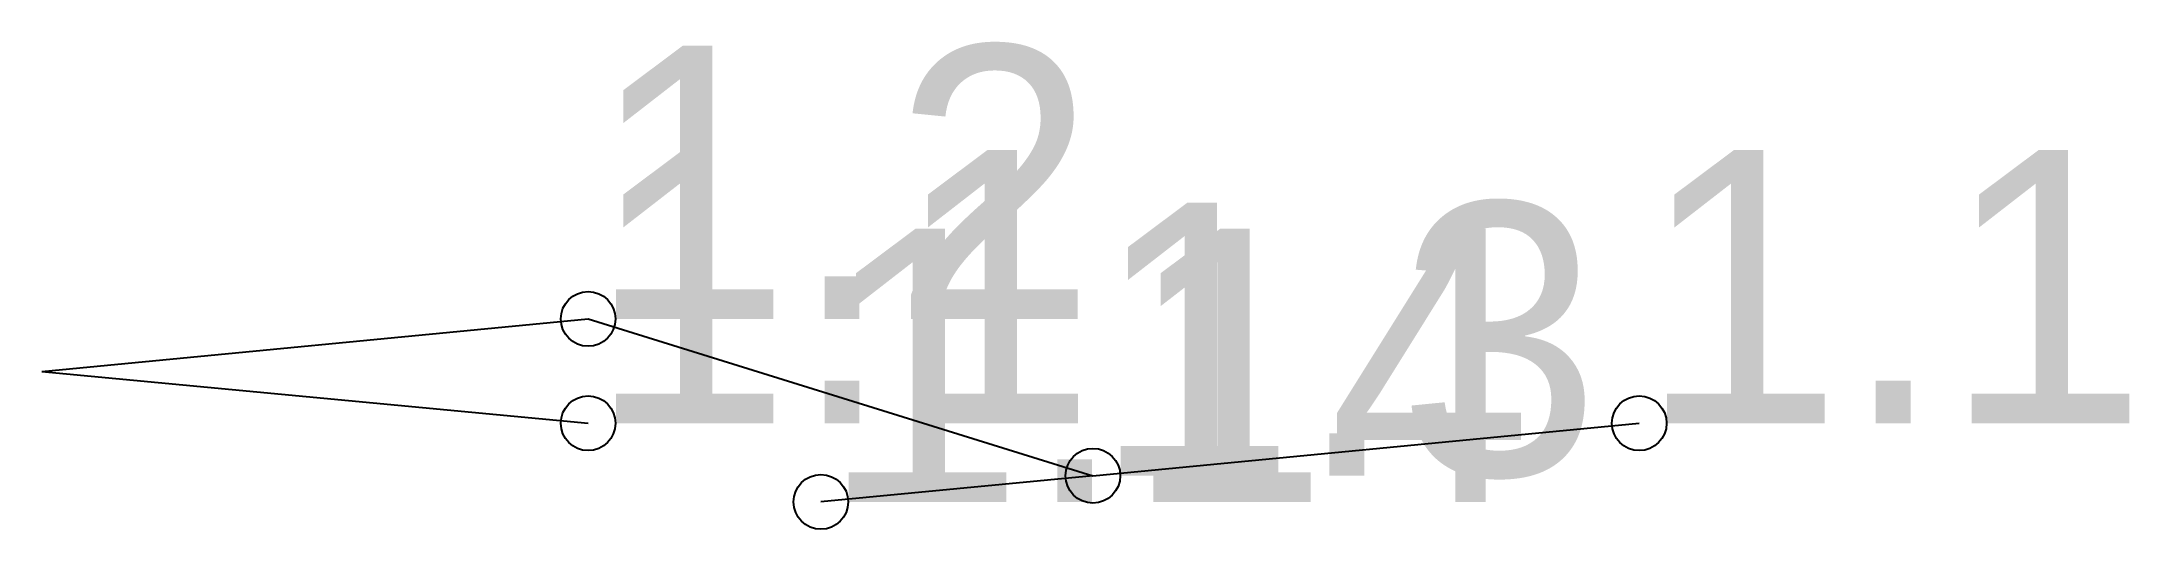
# Model space of a CAD drawing. Header units: millimetres. Extents: x 0 to 7.64, y -0.58 to 1.21.
import ezdxf

# ---------------------------------------------------------------- set-up
doc = ezdxf.new("R2010")
doc.units = ezdxf.units.MM

msp = doc.modelspace()

# ---------------------------------------------------------------- linework, layer by layer
at = {"layer": 'Shots', "color": 1}
for p, q in [((0, 0), (2, 0.192)), ((2, 0.192), (3.848, -0.382)), ((0, 0), (2, -0.19)), ((3.848, -0.382), (5.848, -0.19)), ((3.848, -0.382), (2.852, -0.478))]:
    msp.add_line(p, q, dxfattribs=at)
for centre in [(2, 0.192), (2, -0.19), (5.848, -0.19), (3.848, -0.382), (2.852, -0.478)]:
    msp.add_circle(centre, 0.1, dxfattribs=at)

# ---------------------------------------------------------------- texts
at = {"layer": 'Label'}
for s, p in [('1.2', (2, 0.192)), ('1.1', (2, -0.19)), ('1.1', (5.848, -0.19)), ('1.3', (3.848, -0.382)), ('1.14', (2.852, -0.478))]:
    msp.add_text(s, height=1, dxfattribs=at).set_placement(p)

doc.saveas('drawing.dxf')
